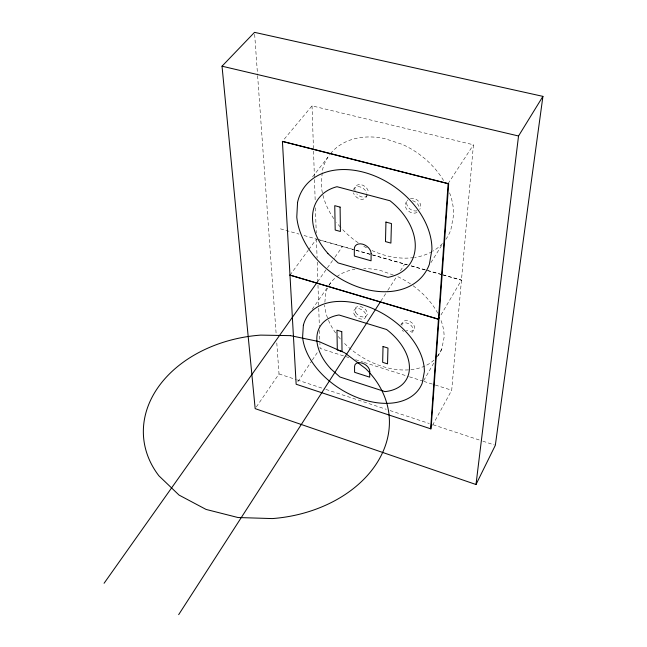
<?xml version="1.0" encoding="UTF-8"?>
<svg xmlns="http://www.w3.org/2000/svg" width="647" height="647" viewBox="0 0 647 647"><rect width="100%" height="100%" fill="white"/><g stroke="black" fill="none" stroke-linecap="round" stroke-linejoin="round"><path stroke-width="0.49" stroke-dasharray="3.23 2.43" d="M324.883 302.254L325.635 293.237A64.943 43.923 32 0 1 328.506 286.111M432.528 425.289L451.703 390.238L473.442 144.791L312.04 105.857L283.709 139.792M437.728 356.117L441.739 349.113L444.101 337.305A64.943 43.923 32 0 0 440.672 319.545M423.68 380.654L434.218 362.255M440.995 314.927L461.457 280.086L443.09 274.886M430.942 262.609L442.16 244.606M380.857 301.138L387.383 291.021M387.925 290.18L396.627 276.69M400.428 270.786L404.779 264.041M448.128 183.578L473.442 144.791M297.814 381.738L311.733 360.929M312.291 360.096L317.855 351.774M256.309 406.979L279.019 373.942L276.706 341.697M312.194 309.306L328.28 286.209M328.854 285.384L330.577 282.909M317.572 281.736L326.872 268.594M327.455 267.777L334.426 257.918M335.009 257.102L342.57 246.426M289.985 275.161L308.215 250.235M308.805 249.54L316.456 239.034L302.804 235.168M312.55 176.914L327.77 157.415M280.491 228.852L298.922 234.068M317.353 239.285L355.203 250.001M356.085 250.252L407.319 264.76M411.193 265.86L442.127 274.619M319.359 239.956L355.122 250.09M356.085 250.357L407.319 264.866M411.185 265.966L442.119 274.724M443.082 274.999L461.448 280.2M348.903 357.597L320.079 348.45L319.917 343.428M355.632 359.732L363.315 362.174M364.277 362.482L408.467 376.505M409.43 376.813L422.879 381.083M423.842 381.39L434.412 384.747M435.366 385.054L451.703 390.238M279.019 373.942L296.245 379.627M297.208 379.943L324.964 389.098M325.918 389.413L386.219 409.3M390.052 410.57L429.293 423.51M433.118 424.772L481.934 440.874M482.888 441.189L494.381 444.982M393.344 275.088L381.649 270.858A64.943 43.923 32 0 0 363.687 268.578M254.659 34.364L257.546 74.672M257.619 75.675L276.269 335.647M312.04 105.857L314.45 178.556M314.482 179.567L315.218 201.775M315.421 207.833L316.254 233.082M316.456 239.034L317.087 258.104M317.216 262.116L317.952 284.203M317.984 285.206L318.72 307.293M318.753 308.296L319.351 326.363M319.481 330.374L319.885 342.425M434.064 360.064A64.943 43.923 32 0 1 425.791 365.587M424.933 365.984A64.943 43.923 32 0 1 343.67 342.595M340.371 339.004A64.943 43.923 32 0 1 337.896 336.019M335.615 332.97A64.943 43.923 32 0 1 327.859 318.785M327.536 317.936A64.943 43.923 32 0 1 324.64 305.19M328.983 285.287A64.943 43.923 32 0 1 335.995 277.288M336.788 276.673A64.943 43.923 32 0 1 354.888 269.298M397.865 276.722A64.943 43.923 32 0 1 410.708 284.073M413.118 285.764A64.943 43.923 32 0 1 437.687 313.124M441.739 349.113A64.943 43.923 32 0 1 437.356 356.57M400.808 324.956A6.882 4.675 30.8 0 1 410.974 325.312A6.882 4.675 30.8 0 1 409.899 333.375M403.542 331.442A6.882 4.675 30.8 0 1 402.256 330.261M402.038 325.368A6.874 4.683 30.7 0 1 407.901 320.783A6.874 4.683 30.7 0 1 414.573 328.264A6.874 4.683 30.7 0 1 406.373 330.229M442.443 243.531A71.882 53.774 35.9 0 1 432.989 251.093M432.172 251.57A71.882 53.774 35.9 0 1 414.67 257.449M413.708 257.587A71.882 53.774 35.9 0 1 370.998 250.074M366.614 247.866A71.882 53.774 35.9 0 1 363.153 245.909M358.115 242.706A71.882 53.774 35.9 0 1 341.001 227.809M340.354 227.081A71.882 53.774 35.9 0 1 336.626 222.56M333.779 218.646A71.882 53.774 35.9 0 1 322.586 193.76M322.376 192.79A71.882 53.774 35.9 0 1 321.284 185.147L322.335 170.468A71.882 53.774 35.9 0 1 329.93 154.35M330.52 153.606A71.882 53.774 35.9 0 1 384.399 138.515L402.442 144.435A71.882 53.774 35.9 0 1 443.979 181.209M449.568 192.83A71.882 53.774 35.9 0 1 453.579 215.241L450.846 229.847A71.882 53.774 35.9 0 1 445.613 239.681M366.922 194.82A7.505 5.548 37.4 0 1 360.945 199.236A7.505 5.548 37.4 0 1 353.456 192.822M353.448 189.676A7.505 5.548 37.4 0 1 360.08 186.894A7.505 5.548 37.4 0 1 366.695 193.178M367.496 195.483A7.489 5.548 37.4 0 1 356.764 193.89M355.001 190.711A7.489 5.548 37.4 0 1 360.735 184.605A7.489 5.548 37.4 0 1 368.442 192.693M417.056 212.459A7.61 5.742 34.1 0 1 406.494 209.03A7.61 5.742 34.1 0 1 408.944 200.578M412.527 200.683A7.61 5.742 34.1 0 1 419.345 208.706M417 210.857A7.602 5.742 34.1 0 1 408.548 207.63A7.602 5.742 34.1 0 1 407.731 199.98M410.416 198.411A7.602 5.742 34.1 0 1 418.924 201.629A7.602 5.742 34.1 0 1 419.693 209.321M354.386 314.66A6.777 4.553 33.2 0 0 365.118 317.944A6.777 4.553 33.2 0 0 359.813 308.854A6.777 4.553 33.2 0 0 354.386 314.66M355.777 312.55A6.769 4.553 33.2 0 0 366.493 315.825A6.769 4.553 33.2 0 0 361.204 306.735A6.769 4.553 33.2 0 0 355.777 312.55"/><path stroke-width="0.97" d="M430.611 428.791L448.128 183.578L282.415 141.337L296.148 384.237L431.056 428.937L448.678 183.853L282.424 141.467M475.998 484.514L518.538 135.991L542.922 96.371L254.514 32.35L222.026 66.196L255.169 408.637L475.998 484.514L495.335 445.298L542.922 96.371M439.467 317.418L438.448 319.157L289.977 275.056M178.669 614.65L380.315 301.979M104.078 583.27L316.99 282.553M222.026 66.196L518.538 135.991M327.714 253.373L338.179 262.957L387.974 277.337A56.184 40.421 35.6 0 0 415.269 246.725A56.184 40.421 35.6 0 0 389.979 200.748L336.982 186.716A56.184 40.421 35.6 0 0 327.9 253.43M289.985 275.161L438.44 319.262M330.504 368.58L339.966 377.015L384.973 391.621A50.628 32.835 32.1 0 0 409.43 368.305A50.628 32.835 32.1 0 0 386.599 329.509L338.996 314.984A50.628 32.835 32.1 0 0 330.674 368.628M369.752 371.386L369.68 377.152L354.58 372.3L354.572 366.534A8.306 5.305 31.8 0 1 362.191 363.129A8.306 5.305 31.8 0 1 369.752 371.386M371.135 253.729L371.055 260.806L354.33 256.042L354.313 248.974A9.195 6.519 34.9 0 1 362.757 244.202A9.195 6.519 34.9 0 1 371.135 253.729M383.032 346.517L382.66 362.336L387.529 363.873L387.965 348.054L383.032 346.517M385.944 222.075L385.483 241.59L390.893 243.094L391.443 223.571L385.944 222.075M297.555 202.406L296.779 217.117A74.017 53.272 35.6 0 0 357.775 286.864A74.017 53.272 35.6 0 0 429.39 264.227L431.929 249.629A74.017 53.272 35.6 0 0 370.399 174.31A74.017 53.272 35.6 0 0 297.555 202.406M303.362 325.304L302.594 337.2A66.681 43.276 32.1 0 0 357.613 397.679A66.681 43.276 32.1 0 0 422.176 383.283L424.375 371.556A66.681 43.276 32.1 0 0 368.919 306.977A66.681 43.276 32.1 0 0 303.362 325.304M290.511 335.639L260.668 335.114A123.237 91.906 -5 0 0 158.903 475.812L179.041 495.076L206.053 509.424L237.991 517.527L272.306 518.579A123.237 91.906 -5 0 0 377.403 462.217A123.237 91.906 -5 0 0 365.701 368.644L344.633 352.769L319.036 341.6L290.511 335.639M340.096 207.113L334.758 205.665L335.195 230.025L340.427 231.48L340.096 207.113M341.77 331.676L336.966 330.18L337.313 349.987L342.037 351.483L341.77 331.676"/></g></svg>
